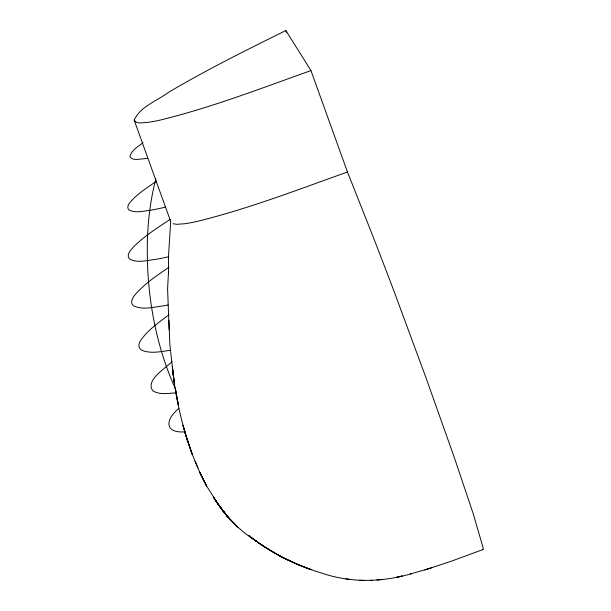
<?xml version="1.0" encoding="UTF-8"?>
<svg xmlns="http://www.w3.org/2000/svg" width="611" height="611" viewBox="0 0 611 611"><rect width="100%" height="100%" fill="white"/><g stroke="black" fill="none" stroke-linecap="round" stroke-linejoin="round"><path stroke-width="0.92" d="M169.155 329.94L167.59 288.827L168.529 271.597L168.514 272.949L168.56 255.261L170.683 221.488L134.168 120.054C140.309 106.52 157.134 100.907 168.499 92.345C206.564 69.814 246.218 50.14 285.849 30.55L310.953 70.578L347.468 172.012L372.267 234.593A324.67 8.439 70 0 1 380.997 257.155L386.679 271.971A227.261 5.904 70 0 1 394.981 293.853L426.073 377.988L454.37 457.677L473.242 513.813L483.148 547.876L483.041 549.526L451.613 561.104L427.211 569.177M155.866 178.931C148.885 205.556 146.587 233.158 147.457 260.622A278.944 190.838 67.3 0 0 149.58 292.264C153.353 325.671 161.694 358.71 175.647 389.352M178.794 408.476C163.969 420.773 165.665 433.634 185.377 431.794M172.05 361.529C166.223 368.105 144.815 379.981 152.842 390.826C159.624 395.019 168.208 393.354 175.731 392.85M142.943 142.669C138.323 146.686 131.258 150.062 129.952 156.531C132.442 161.182 139.377 158.86 143.585 158.845A83.226 9.997 -19.8 0 0 147.327 158.28M169.026 314.734C158.837 322.455 147.854 329.909 140.538 340.61C138.346 343.512 138.048 348.415 141.706 350.233C150.818 354.067 161.121 351.447 170.538 350.309M169.01 267.152C157.065 275.462 144.662 283.634 135.077 294.731C132.625 297.534 129.685 302.857 133.473 305.767C142.714 310.419 153.72 306.959 163.442 305.844A127.309 15.298 -19.8 0 0 168.132 304.942M156.531 181.192C146.991 187.806 136.765 194.061 129.417 203.226C127.875 205.105 126.821 208.473 129.219 210.092C135.619 213.239 143.173 211.07 149.916 210.352A102.251 12.281 -19.8 0 0 163.282 207.633L165.566 207.091M170.27 219.341C157.607 227.62 144.723 235.884 133.878 246.523C131.243 249.586 125.996 254.436 129.242 258.682C136.849 263.593 146.816 260.24 155.171 259.476A116.548 14 -19.8 0 0 168.728 256.704M310.953 70.578C261.21 88.282 211.757 107.452 160.395 120.031A83.226 9.997 -19.8 0 1 147.801 122.368C143.593 122.376 136.658 124.697 134.168 120.054M347.468 172.012C297.733 189.716 248.272 208.886 196.91 221.465A83.226 9.997 -19.8 0 1 184.316 223.794L176.953 224.298L173.104 223.763M429.686 568.398L432.336 567.573M410.363 573.989L427.639 569.032M424.79 569.918L429.961 568.322M483.041 549.526L482.507 549.35M411.547 573.676C382.478 582.199 350.974 583.138 322.073 573.179C295.464 565.335 270.245 552.672 248.555 535.32C264.273 547.723 281.679 558.049 300.268 565.542L280.174 556.231L281.205 556.758L261.722 545.027L262.875 545.783L254.955 540.246L256.047 541.033C238.557 529.943 224.054 514.882 213.445 497.079L218.616 504.892L227.956 516.967L221.953 509.498L227.475 516.471L238.053 527.683L226.658 515.508L227.475 516.471L217.577 503.342L223.122 511.002L218.41 504.602M376.895 580.007L381.844 579.534M370.503 580.366L372 580.297M359.566 580.32L364.293 580.45M345.918 578.785L349.691 579.404M214.255 498.5L218.616 504.892L206.434 485.753L199.713 472.166L206.434 485.753M206.587 486.02L200.003 472.99L191.564 452.804L186.874 438.247L192.297 454.363L187.195 439.973L182.995 425.172L187.409 440.5L184.988 432.619M195.054 461.168L197.941 467.881M285.849 30.55L286.49 32.345M185.24 433.436C178.962 411.531 174.525 389.07 172.34 366.386L174.418 383.448L173.18 374.428M176.892 398.021L178.534 405.689L175.38 388.52L176.892 398.021L176.61 396.371M173.333 375.796L169.85 344.528L168.903 320.225M398.746 576.799L396.799 577.235L402.198 576.028L398.746 576.799M310.037 569.215L299.237 565.106L311.045 569.605L310.037 569.215"/></g></svg>
